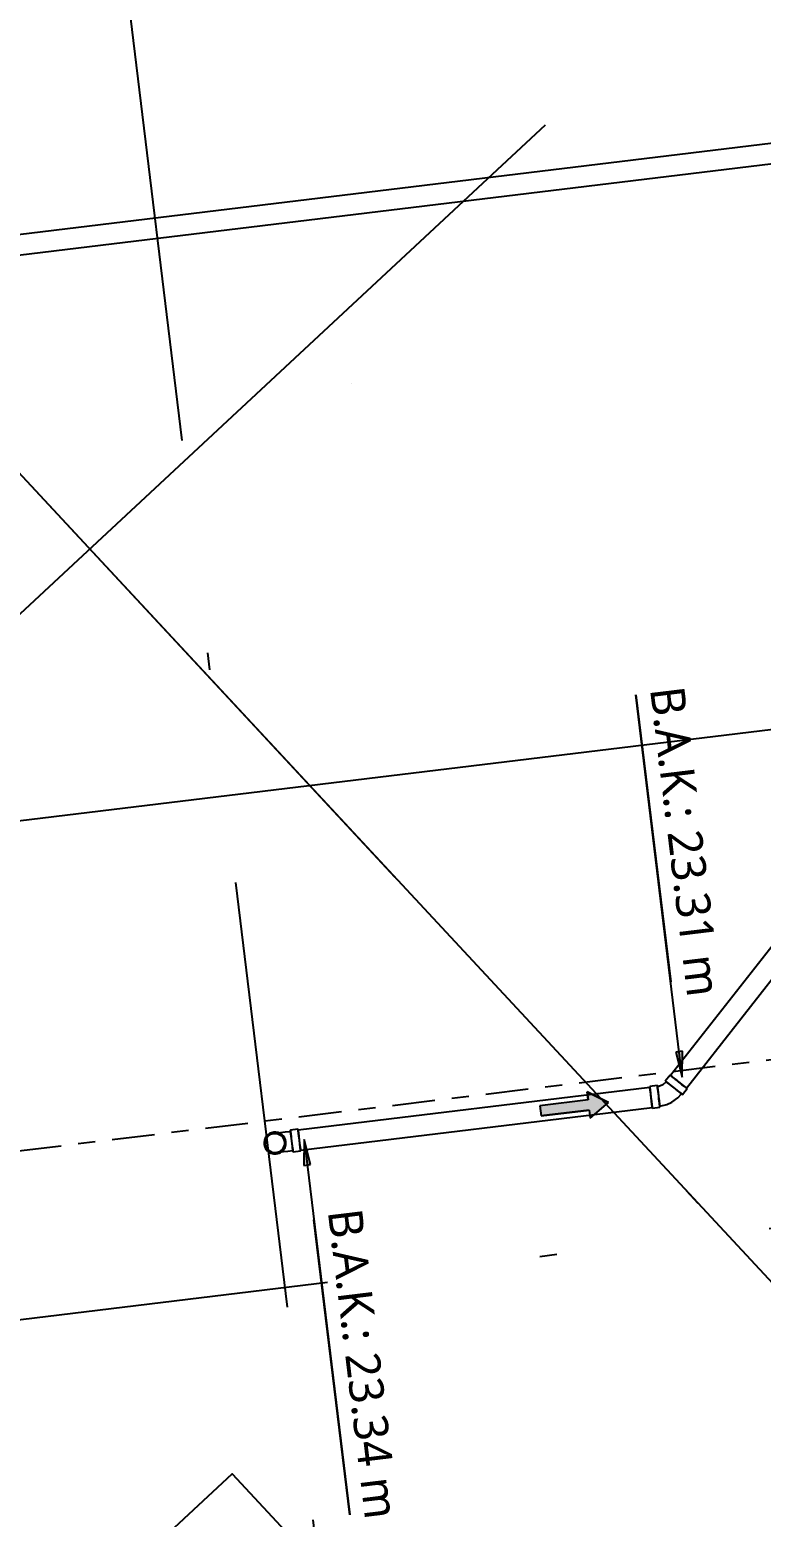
# Model space of a CAD drawing. Header units: millimetres. Extents: x 400382 to 401500, y 4543975 to 4544133.
# Drawn here: x 400440.63 to 400444.9, y 4544077.03 to 4544085.71 of the extents above; entities that cross this region are included whole.
import ezdxf

# ---------------------------------------------------------------- set-up
doc = ezdxf.new("R2010")
doc.units = ezdxf.units.MM
for name, pattern in [('AKS', [3, 2.5, -0.25, 0, -0.25]), ('CENTER', [2, 1.25, -0.25, 0.25, -0.25]), ('DASHDOT2', [0.5, 0.25, -0.125, 0, -0.125])]:
    doc.linetypes.add(name, pattern=pattern)
for name, color, linetype in [('aks prota', 2, 'AKS'), ('kolon tarama prota', 252, 'Continuous'), ('merdiven prota', 2, 'Continuous'), ('PRT-AL-TUNEL_EKSENI', 14, 'DASHDOT2'), ('skesit prota', 7, 'Continuous'), ('TARAMA', 8, 'Continuous'), ('temel prota', 6, 'Continuous')]:
    doc.layers.add(name, color=color, linetype=linetype)
doc.styles.add('Segoe UI Light_1', font='', dxfattribs={"height": 200})
doc.styles.get('Segoe UI Light_1').set_extended_font_data('Segoe UI Light')

# ---------------------------------------------------------------- blocks, each defined once
blk = doc.blocks.new('Flow Direction - Flow Direction _25mm_-1035271-_17_70 m  ARA KAT')
at = {"layer": 'TARAMA'}
blk.add_hatch(color=256, dxfattribs=at).paths.add_polyline_path([(0, 0), (-117, -78), (-117, -30), (-400, -30), (-400, 30), (-117, 30), (-117, 78)], flags=0)
for p, q in [((-117, 30), (-400, 30)), ((-400, 30), (-400, -30)), ((-117, 30), (-400, 30)), ((-400, 30), (-400, -30)), ((0, 0), (-117, 78)), ((-117, 78), (-117, 30)), ((-117, 78), (0, 0)), ((-117, 30), (-117, 78)), ((-117, -78), (0, 0)), ((-117, -78), (0, 0)), ((-400, -30), (-117, -30)), ((-117, -30), (-400, -30)), ((-117, -30), (-117, -78)), ((-117, -30), (-117, -78))]:
    blk.add_line(p, q, dxfattribs=at)
blk = doc.blocks.new('17.60 mekanik')
at = {"layer": 'kolon tarama prota'}
for points in [[(135502.72, 63694.7), (135491.75, 63705.11), (135489.43, 63701.92)], [(135378.95, 63508.15), (135389.93, 63497.74), (135392.25, 63500.93)]]:
    blk.add_hatch(color=256, dxfattribs=at).paths.add_polyline_path(points, flags=0)
for p, q in [((135334.44, 64373.66), (134719.45, 63527.21)), ((134729, 63520.27), (135343.98, 64366.72)), ((135448.73, 63997.85), (135497.44, 63690.36)), ((135509.09, 63692.21), (135460.39, 63999.7)), ((135074.6, 63829.32), (135074.6, 63829.32)), ((135320.64, 63826.99), (135457.41, 63727.62)), ((135502.72, 63694.7), (135320.64, 63826.99)), ((135491.75, 63705.11), (135489.43, 63701.92)), ((135489.43, 63701.92), (135502.72, 63694.7)), ((135502.72, 63694.7), (135491.75, 63705.11)), ((135496.97, 63690.29), (135497.66, 63685.9)), ((135510.26, 63687.89), (135509.56, 63692.28)), ((135494.18, 63676.78), (135372.49, 63509.29)), ((135496.4, 63680.66), (135493.79, 63677.06)), ((135504.11, 63669.56), (135506.72, 63673.16)), ((135382.03, 63502.35), (135503.72, 63669.84)), ((135372.1, 63509.57), (135369.49, 63505.97)), ((135378.95, 63508.15), (135389.93, 63497.74)), ((135392.25, 63500.93), (135378.95, 63508.15)), ((135378.95, 63508.15), (135557.55, 63378.4)), ((135379.8, 63498.48), (135382.42, 63502.07)), ((135389.93, 63497.74), (135392.25, 63500.93)), ((135557.55, 63378.4), (135417.13, 63480.42))]:
    blk.add_line(p, q, dxfattribs=at)
at = {"layer": 'kolon tarama prota', "flags": 128}
for points in [[(135498.2, 63683), (135497.12, 63680.53), (135496.94, 63680.27)], [(135498.31, 63686), (135498.26, 63683.3), (135498.2, 63683)], [(135509.31, 63680.33), (135509.84, 63684.55), (135509.6, 63687.79)], [(135506.19, 63673.55), (135508.29, 63677.25), (135509.31, 63680.33)], [(135364.24, 63497.62), (135364.52, 63498), (135365.32, 63499.11), (135366.58, 63500.85), (135368.17, 63503.04), (135369.95, 63505.48), (135370.02, 63505.58)], [(135364.24, 63497.62), (135365.95, 63499.18), (135368.14, 63499.93), (135370.45, 63499.75), (135372.22, 63498.88)], [(135372.22, 63498.88), (135373.78, 63497.17), (135374.53, 63494.98), (135374.35, 63492.67), (135373.48, 63490.9)], [(135379.27, 63498.86), (135377.49, 63496.42), (135375.89, 63494.21), (135374.61, 63492.46), (135373.79, 63491.32), (135373.49, 63490.9), (135373.48, 63490.9)], [(135365.5, 63489.64), (135363.94, 63491.35), (135363.19, 63493.54), (135363.37, 63495.85), (135364.24, 63497.62)], [(135373.48, 63490.9), (135371.77, 63489.34), (135369.58, 63488.59), (135367.27, 63488.77), (135365.5, 63489.64)]]:
    blk.add_lwpolyline(points, dxfattribs=at)
at = {"layer": 'kolon tarama prota'}
for radius, start, end in [(6.38, 54, 234), (6.38, 54, 234), (5.72, 54, 234), (5.9, 324, 144), (6.38, 234, 54), (6.38, 234, 54), (5.71, 234, 54), (5.9, 144, 324)]:
    blk.add_arc((135368.86, 63494.26), radius, start, end, dxfattribs=at)
for centre, major_axis, start_param, end_param in [((135503.26, 63691.28), (6.3, 1), 3.137451, 6.279043), ((135503.26, 63691.28), (6.3, 1), 6.279043, 9.420636), ((135503.26, 63691.28), (5.83, 0.92), 1.570796, 3.141593), ((135503.26, 63691.28), (5.83, 0.92), 3.141593, 4.712389), ((135503.26, 63691.28), (5.83, 0.92), 0, 1.570796), ((135503.26, 63691.28), (5.83, 0.92), 4.712389, 6.283185), ((135503.96, 63686.89), (6.3, 1), 6.279043, 9.420636), ((135503.96, 63686.89), (6.3, 1), 3.137451, 6.279043), ((135503.96, 63686.89), (5.64, 0.89), 6.279043, 9.420636), ((135503.96, 63686.89), (5.64, 0.89), 3.137451, 6.279043), ((135498.95, 63673.31), (5.16, -3.75), 3.145735, 6.287327), ((135498.95, 63673.31), (5.16, -3.75), 0.004142, 3.145735), ((135498.95, 63673.31), (4.77, -3.47), 3.141593, 4.712389), ((135498.95, 63673.31), (4.77, -3.47), 1.570796, 3.141593), ((135501.56, 63676.91), (5.16, -3.75), 0.004142, 3.145735), ((135501.56, 63676.91), (5.16, -3.75), 3.145735, 6.287327), ((135501.56, 63676.91), (4.62, -3.36), 3.145735, 6.287327), ((135501.56, 63676.91), (4.62, -3.36), 0.004142, 3.145735), ((135498.95, 63673.31), (4.77, -3.47), 4.712389, 6.283185), ((135498.95, 63673.31), (-4.77, 3.47), 3.141593, 4.712389), ((135377.26, 63505.82), (-5.16, 3.75), 4.712389, 7.853982), ((135377.26, 63505.82), (-4.77, 3.47), 0, 1.570796), ((135377.26, 63505.82), (-4.77, 3.47), 4.712389, 6.283185), ((135374.65, 63502.22), (-5.16, 3.75), 4.712389, 7.853982), ((135374.65, 63502.22), (-4.62, 3.36), 4.712389, 7.853982), ((135374.65, 63502.22), (4.62, -3.36), 4.712389, 7.853982), ((135374.65, 63502.22), (-5.16, 3.75), 1.570796, 4.712389), ((135377.26, 63505.82), (5.16, -3.75), 4.712389, 7.853982), ((135377.26, 63505.82), (4.77, -3.47), 4.712389, 6.283185), ((135377.26, 63505.82), (4.77, -3.47), 0, 1.570796)]:
    blk.add_ellipse(centre, major_axis=major_axis, ratio=0.01, start_param=start_param, end_param=end_param, dxfattribs=at)
at = {"layer": 'kolon tarama prota', "xscale": 0.1, "yscale": 0.1, "zscale": 0.1, "rotation": 53.99999999999878}
blk.add_blockref('Flow Direction - Flow Direction _25mm_-1035271-_17_70 m  ARA KAT', (135484.24, 63653.07), dxfattribs=at)
at = {"layer": 'kolon tarama prota', "char_height": 20, "attachment_point": 1, "rotation": 324, "line_spacing_factor": 1.142579, "style": 'Segoe UI Light_1'}
for s, insert, width in [('B.A.K.: 23.31 m', (135335.46, 63851.57), 207.6268), ('B.A.K.: 23.34 m', (135430.68, 63505.92), 213.6595)]:
    blk.add_mtext(s, dxfattribs=dict(at, insert=insert, width=width))

msp = doc.modelspace()

# ---------------------------------------------------------------- linework, layer by layer
at = {"layer": 'aks prota', "ltscale": 10}
for p, q in [((400524.76, 4543992.5993), (400411.7644, 4544114.0949)), ((400512.2141, 4544006.0889), (400428.1666, 4544096.4588)), ((400434.4754, 4544080.3555), (400480.8348, 4544085.9853)), ((400434.4754, 4544080.3555), (400480.8348, 4544085.9853)), ((400418.2455, 4544061.538), (400443.6435, 4544085.1591))]:
    msp.add_line(p, q, dxfattribs=at)
at = {"layer": 'PRT-AL-TUNEL_EKSENI', "ltscale": 10}
for p, q in [((400447.6682, 4544032.6873), (400439.6445, 4544098.7591)), ((400434.8243, 4544077.483), (400481.1837, 4544083.1128))]:
    msp.add_line(p, q, dxfattribs=at)
at = {"layer": 'skesit prota', "linetype": 'CENTER', "ltscale": 0.2}
msp.add_lwpolyline([(400485.5837, 4544084.6312), (400436.7276, 4544078.6982), (400404.3102, 4544113.5542)], dxfattribs=at)
at = {"layer": 'temel prota', "color": 5}
msp.add_lwpolyline([(400446.4435, 4544072.2999), (400441.5156, 4544067.7168), (400436.8846, 4544072.6962), (400441.8125, 4544077.2793), (400446.4435, 4544072.2999)], dxfattribs=at)

# ---------------------------------------------------------------- block references
at = {"layer": 'merdiven prota', "xscale": 0.01, "yscale": 0.01, "zscale": 0.01, "rotation": 312.9239939574316}
msp.add_blockref('17.60 mekanik', (399055.2216, 4544638.0473), dxfattribs=at)

doc.saveas('drawing.dxf')
